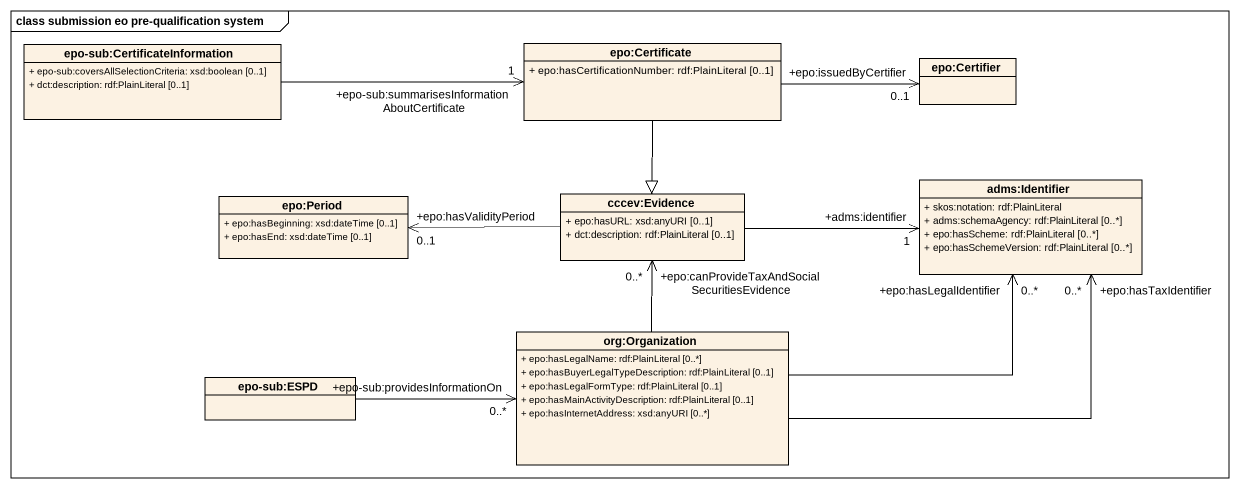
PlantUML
@startuml
mainframe class submission eo pre-qualification system
hide circle
hide empty members
skinparam classAttributeIconSize 0
class "epo-sub:CertificateInformation" as epo_sub_CertificateInformati {
  + epo-sub:coversAllSelectionCriteria: xsd:boolean [0..1]
  + dct:description: rdf:PlainLiteral [0..1]
}
class "epo:Certificate" as epo_Certificate {
  + epo:hasCertificationNumber: rdf:PlainLiteral [0..1]
}
class "epo:Certifier" as epo_Certifier
class "epo:Period" as epo_Period {
  + epo:hasBeginning: xsd:dateTime [0..1]
  + epo:hasEnd: xsd:dateTime [0..1]
}
class "cccev:Evidence" as cccev_Evidence {
  + epo:hasURL: xsd:anyURI [0..1]
  + dct:description: rdf:PlainLiteral [0..1]
}
class "adms:Identifier" as adms_Identifier {
  + skos:notation: rdf:PlainLiteral
  + adms:schemaAgency: rdf:PlainLiteral [0..*]
  + epo:hasScheme: rdf:PlainLiteral [0..*]
  + epo:hasSchemeVersion: rdf:PlainLiteral [0..*]
}
class "org:Organization" as org_Organization {
  + epo:hasLegalName: rdf:PlainLiteral [0..*]
  + epo:hasBuyerLegalTypeDescription: rdf:PlainLiteral [0..1]
  + epo:hasLegalFormType: rdf:PlainLiteral [0..1]
  + epo:hasMainActivityDescription: rdf:PlainLiteral [0..1]
  + epo:hasInternetAddress: xsd:anyURI [0..*]
}
class "epo-sub:ESPD" as epo_sub_ESPD
epo_sub_CertificateInformati -right-> "+epo-sub:summarisesInformationAboutCertificate\n1" epo_Certificate
epo_Certificate -right-> "+epo:issuedByCertifier\n0..1" epo_Certifier
epo_Certificate --|> cccev_Evidence
cccev_Evidence -left-> "+epo:hasValidityPeriod\n0..1" epo_Period
cccev_Evidence -right-> "+adms:identifier\n1" adms_Identifier
org_Organization -up-> "+epo:canProvideTaxAndSocialSecuritiesEvidence\n0..*" cccev_Evidence
org_Organization -right-> "+epo:hasLegalIdentifier\n0..*" adms_Identifier
org_Organization -right-> "+epo:hasTaxIdentifier\n0..*" adms_Identifier
epo_sub_ESPD -right-> "+epo-sub:providesInformationOn\n0..*" org_Organization
@enduml
